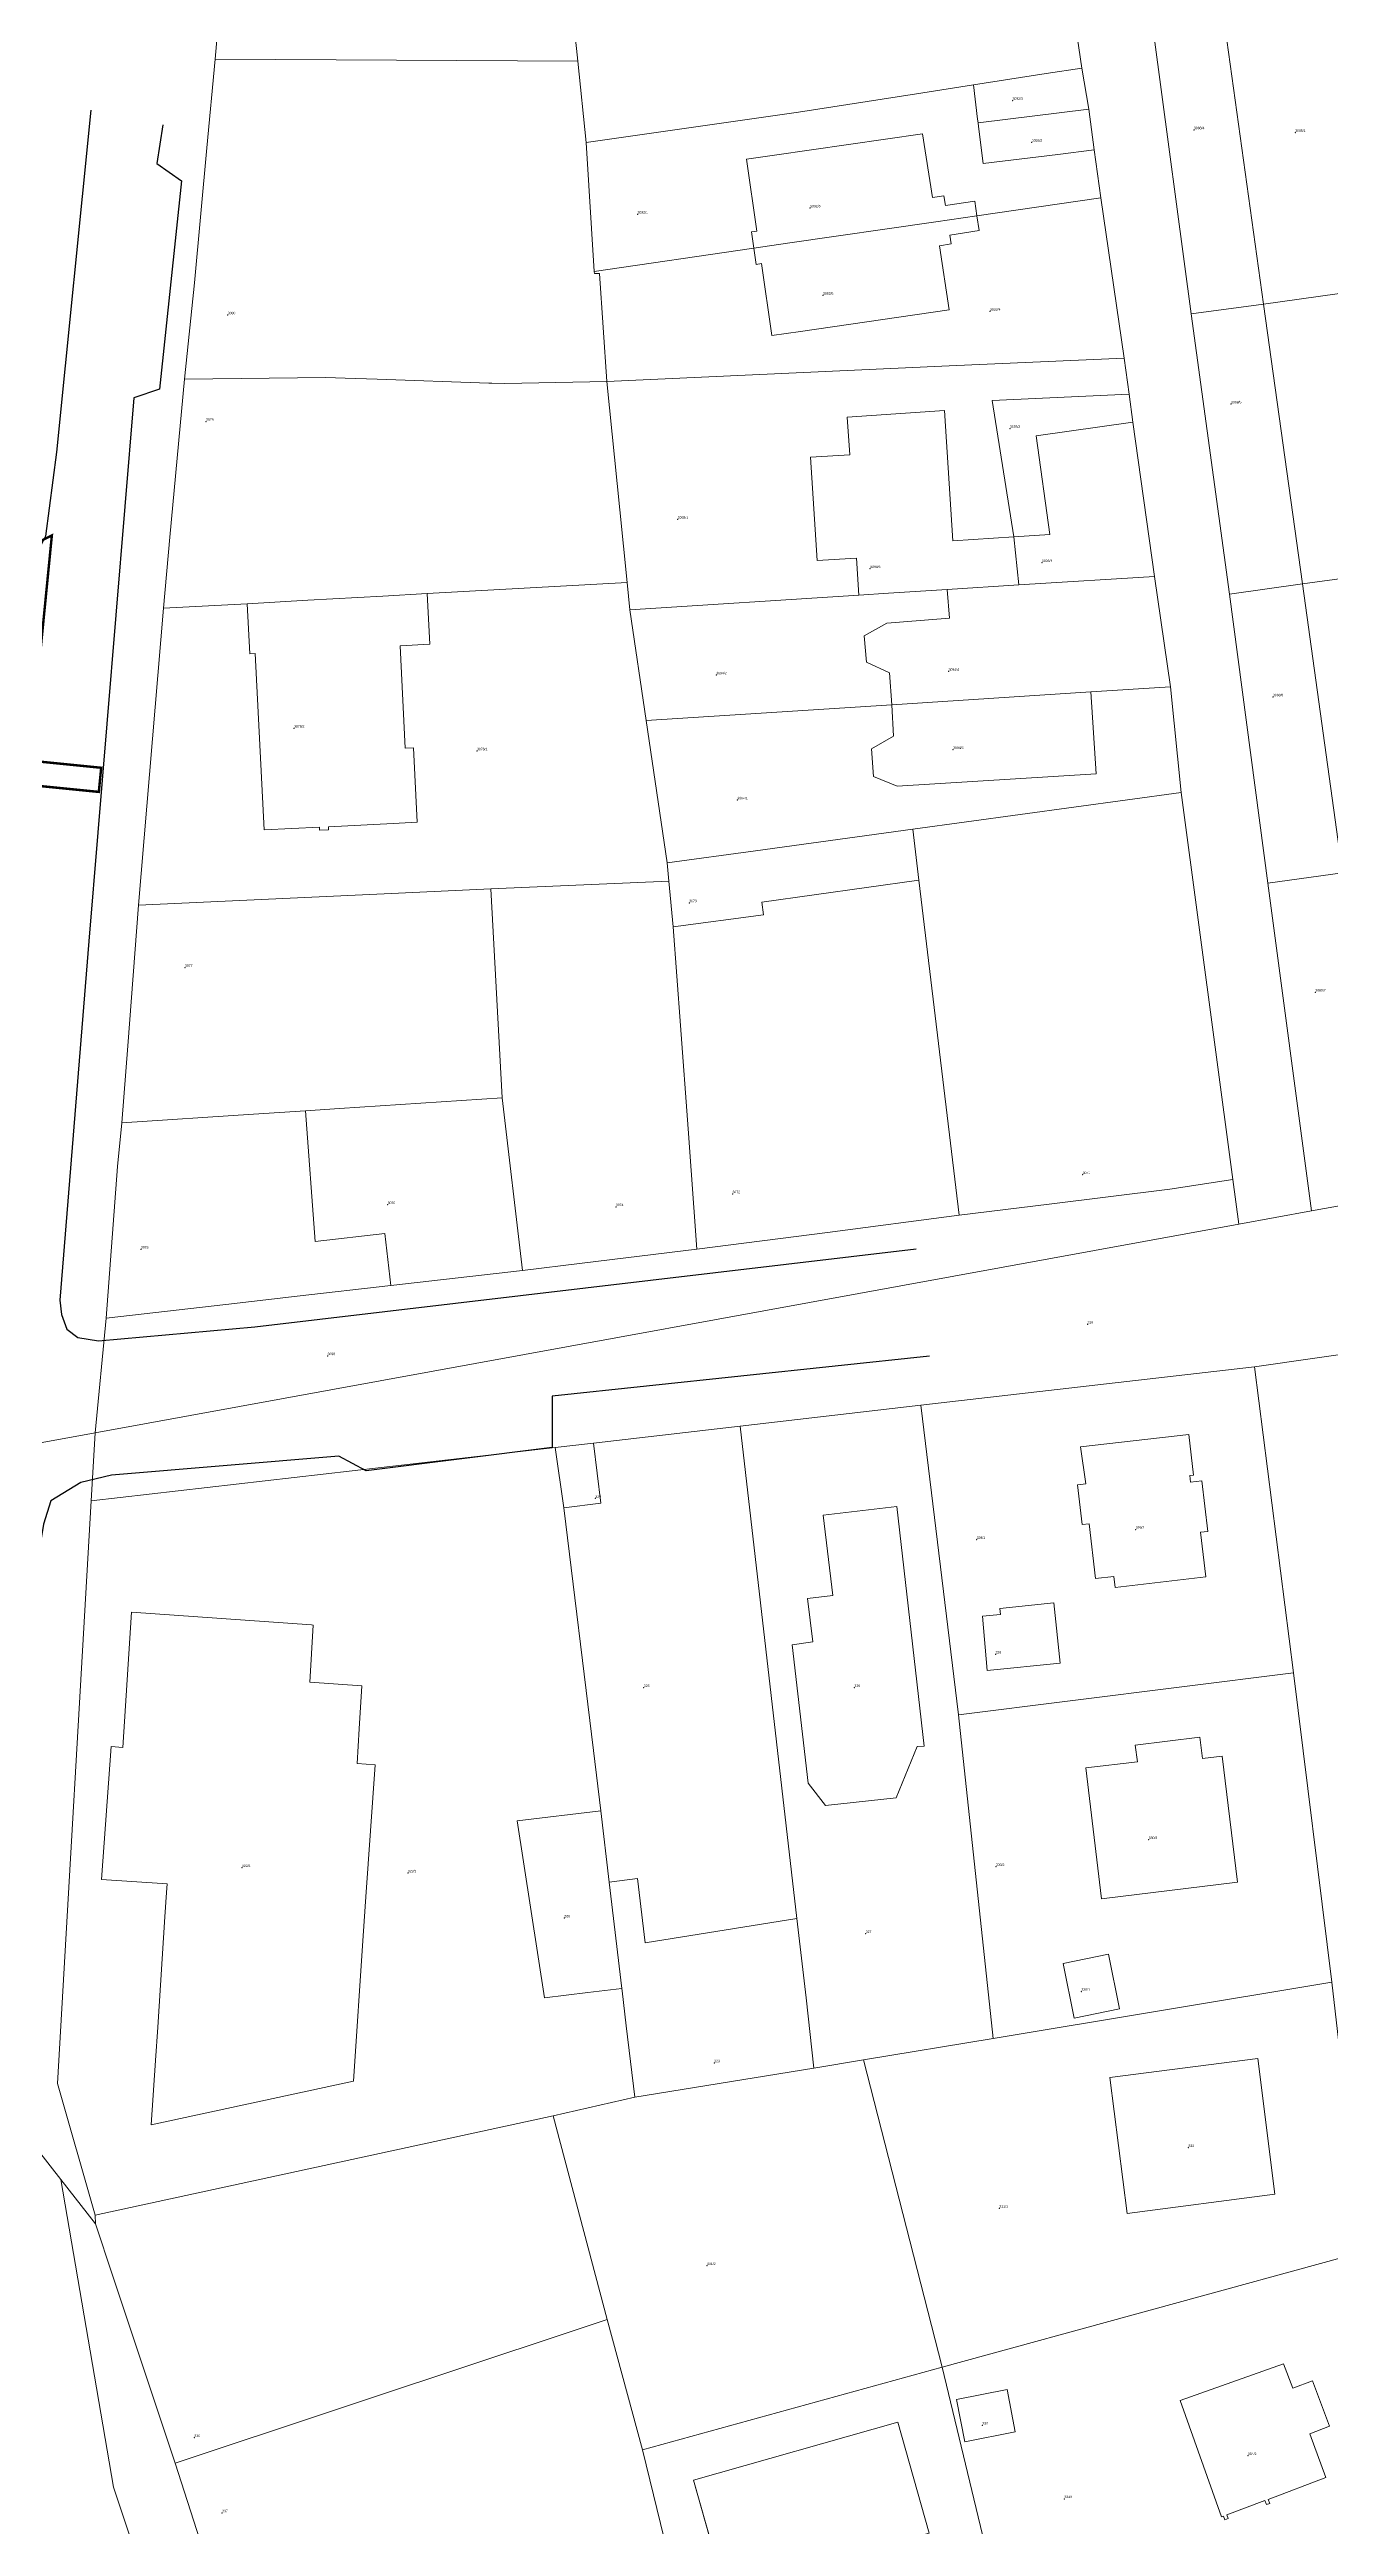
# Model space of a CAD drawing. Header units: metres. Extents: x -741772 to -729469, y -1051765 to -1042288.
# Drawn here: x -741365 to -741259.4, y -1051490.3 to -1051286.1 of the extents above; entities that cross this region are included whole.
import ezdxf
from ezdxf.enums import TextEntityAlignment as Align

# ---------------------------------------------------------------- set-up
doc = ezdxf.new("R2010")
doc.units = ezdxf.units.M
doc.header["$LTSCALE"] = 4
doc.header["$MEASUREMENT"] = 0
doc.linetypes.add('DASHED', pattern=[0.75, 0.5, -0.25])
doc.layers.add('ABMV_sachty', color=6, linetype='Continuous')
doc.layers.add('POLOHOPIS', color=252, linetype='Continuous')
doc.layers.add('Katastr_1', color=7, linetype='Continuous', lineweight=13, true_color=0xafbfcf)
doc.layers.add('Katastr_2', color=7, linetype='Continuous', lineweight=13, true_color=0xafbfcf)
doc.layers.add('ŘEŠENÉ ÚZEMÍ', color=7, linetype='DASHED', true_color=0xd1490a)
doc.styles.get("Standard").update_dxf_attribs({"font": 'arial.ttf'})

# ---------------------------------------------------------------- blocks, each defined once
blk = doc.blocks.new('katastr nemovistosti')
at = {"layer": 'Katastr_1'}
for p, q in [((126.13, 120.73), (124.26, 133.44)), ((124.26, 133.44), (126.13, 120.73)), ((83.5, 131.35), (84.58, 121.31)), ((84.58, 121.31), (83.5, 131.35)), ((54.68, 121.45), (55.28, 128.03)), ((55.28, 128.03), (54.68, 121.45)), ((132.09, 123.27), (135.13, 100.47)), ((135.13, 100.47), (132.09, 123.27)), ((137.94, 124.02), (141.1, 101.28)), ((53.99, 114.16), (54.68, 121.45)), ((54.68, 121.45), (53.99, 114.16)), ((54.68, 121.45), (84.58, 121.31)), ((84.58, 121.31), (54.68, 121.45)), ((84.58, 121.31), (85.27, 114.6)), ((85.27, 114.6), (84.58, 121.31)), ((126.13, 120.73), (123.18, 120.27)), ((123.18, 120.27), (126.13, 120.73)), ((126.69, 117.33), (126.13, 120.73)), ((126.13, 120.73), (126.69, 117.33)), ((112.49, 118.6), (102.76, 117.09)), ((102.76, 117.09), (112.49, 118.6)), ((117.18, 119.34), (112.49, 118.6)), ((112.49, 118.6), (117.18, 119.34)), ((123.18, 120.27), (117.18, 119.34)), ((117.18, 119.34), (123.18, 120.27)), ((117.18, 119.34), (117.53, 116.53)), ((117.53, 116.53), (117.18, 119.34)), ((102.76, 117.09), (85.27, 114.6)), ((85.27, 114.6), (102.76, 117.09)), ((117.53, 116.53), (117.57, 116.22)), ((117.57, 116.22), (117.53, 116.53)), ((117.57, 116.22), (126.69, 117.33)), ((126.69, 117.33), (117.57, 116.22)), ((127.14, 113.99), (126.69, 117.33)), ((126.69, 117.33), (127.14, 113.99)), ((85.27, 114.6), (85.94, 103.97)), ((85.94, 103.97), (85.27, 114.6)), ((100.8, 113.56), (113, 115.32)), ((113, 115.32), (100.8, 113.56)), ((113, 115.32), (113.8, 110.05)), ((113.8, 110.05), (113, 115.32)), ((117.57, 116.22), (117.61, 115.9)), ((117.61, 115.9), (117.57, 116.22)), ((117.61, 115.9), (117.98, 112.87)), ((117.98, 112.87), (117.61, 115.9)), ((52.99, 103.02), (53.99, 114.16)), ((53.99, 114.16), (52.99, 103.02)), ((98.48, 113.23), (100.8, 113.56)), ((100.8, 113.56), (98.48, 113.23)), ((99.34, 107.29), (98.48, 113.23)), ((98.48, 113.23), (99.34, 107.29)), ((117.98, 112.87), (124.13, 113.61)), ((124.13, 113.61), (117.98, 112.87)), ((124.13, 113.61), (127.14, 113.99)), ((127.14, 113.99), (124.13, 113.61)), ((127.68, 110.03), (127.14, 113.99)), ((127.14, 113.99), (127.68, 110.03)), ((113.8, 110.05), (114.76, 110.2)), ((114.76, 110.2), (113.8, 110.05)), ((117.48, 108.55), (114.1, 108.06)), ((114.1, 108.06), (117.48, 108.55)), ((114.76, 110.2), (114.88, 109.39)), ((114.88, 109.39), (114.76, 110.2)), ((114.88, 109.39), (117.29, 109.76)), ((117.29, 109.76), (114.88, 109.39)), ((117.29, 109.76), (117.48, 108.55)), ((117.48, 108.55), (117.29, 109.76)), ((117.48, 108.55), (127.68, 110.03)), ((127.68, 110.03), (117.48, 108.55)), ((117.66, 107.34), (117.48, 108.55)), ((117.48, 108.55), (117.66, 107.34)), ((129.6, 96.83), (127.68, 110.03)), ((127.68, 110.03), (129.6, 96.83)), ((98.89, 107.23), (99.34, 107.29)), ((99.34, 107.29), (98.89, 107.23)), ((99.08, 105.88), (98.89, 107.23)), ((98.89, 107.23), (99.08, 105.88)), ((101.87, 106.29), (99.08, 105.88)), ((99.08, 105.88), (101.87, 106.29)), ((114.1, 108.06), (101.87, 106.29)), ((101.87, 106.29), (114.1, 108.06)), ((114.4, 106.09), (115.36, 106.24)), ((115.36, 106.24), (114.4, 106.09)), ((115.25, 106.97), (117.66, 107.34)), ((117.66, 107.34), (115.25, 106.97)), ((115.36, 106.24), (115.25, 106.97)), ((115.25, 106.97), (115.36, 106.24)), ((85.94, 103.97), (99.08, 105.88)), ((99.08, 105.88), (85.94, 103.97)), ((99.08, 105.88), (99.28, 104.54)), ((99.28, 104.54), (99.08, 105.88)), ((99.28, 104.54), (99.72, 104.61)), ((99.72, 104.61), (99.28, 104.54)), ((99.72, 104.61), (100.58, 98.69)), ((100.58, 98.69), (99.72, 104.61)), ((115.2, 100.8), (114.4, 106.09)), ((114.4, 106.09), (115.2, 100.8)), ((52.15, 95.1), (52.99, 103.02)), ((52.99, 103.02), (52.15, 95.1)), ((85.95, 103.8), (85.94, 103.97)), ((85.94, 103.97), (85.95, 103.8)), ((86.37, 103.81), (85.95, 103.8)), ((85.95, 103.8), (86.37, 103.81)), ((86.98, 94.9), (86.37, 103.81)), ((86.37, 103.81), (86.98, 94.9)), ((102.94, 99.03), (115.2, 100.8)), ((115.2, 100.8), (102.94, 99.03)), ((135.13, 100.47), (141.1, 101.28)), ((141.1, 101.28), (135.13, 100.47)), ((135.13, 100.47), (138.3, 77.36)), ((138.3, 77.36), (135.13, 100.47)), ((141.1, 101.28), (144.3, 78.22)), ((100.58, 98.69), (102.94, 99.03)), ((102.94, 99.03), (100.58, 98.69)), ((86.98, 94.9), (115.18, 96.18)), ((115.18, 96.18), (86.98, 94.9)), ((115.18, 96.18), (129.6, 96.83)), ((129.6, 96.83), (115.18, 96.18)), ((129.6, 96.83), (130.01, 93.85)), ((130.01, 93.85), (129.6, 96.83)), ((50.96, 82.06), (52.15, 95.1)), ((52.15, 95.1), (50.96, 82.06)), ((63.81, 95.23), (52.15, 95.1)), ((52.15, 95.1), (63.81, 95.23)), ((65.4, 95.17), (63.81, 95.23)), ((63.81, 95.23), (65.4, 95.17)), ((68.05, 95.08), (65.4, 95.17)), ((65.4, 95.17), (68.05, 95.08)), ((77.24, 94.77), (68.05, 95.08)), ((68.05, 95.08), (77.24, 94.77)), ((77.49, 94.76), (77.24, 94.77)), ((77.24, 94.77), (77.49, 94.76)), ((78.56, 94.72), (77.49, 94.76)), ((77.49, 94.76), (78.56, 94.72)), ((86.98, 94.9), (78.56, 94.72)), ((78.56, 94.72), (86.98, 94.9)), ((88.05, 84.32), (86.98, 94.9)), ((86.98, 94.9), (88.05, 84.32)), ((114.8, 92.5), (106.79, 91.96)), ((106.79, 91.96), (114.8, 92.5)), ((106.79, 91.96), (106.99, 88.85)), ((106.99, 88.85), (106.79, 91.96)), ((115.5, 81.76), (114.8, 92.5)), ((114.8, 92.5), (115.5, 81.76)), ((130.01, 93.85), (118.73, 93.33)), ((118.73, 93.33), (130.01, 93.85)), ((118.73, 93.33), (120.53, 82.09)), ((120.53, 82.09), (118.73, 93.33)), ((130.33, 91.56), (130.01, 93.85)), ((130.01, 93.85), (130.33, 91.56)), ((122.37, 90.43), (130.33, 91.56)), ((130.33, 91.56), (122.37, 90.43)), ((123.49, 82.28), (122.37, 90.43)), ((122.37, 90.43), (123.49, 82.28)), ((132.11, 78.82), (130.33, 91.56)), ((130.33, 91.56), (132.11, 78.82)), ((106.99, 88.85), (103.76, 88.65)), ((103.76, 88.65), (106.99, 88.85)), ((103.76, 88.65), (104.32, 80.14)), ((104.32, 80.14), (103.76, 88.65)), ((88.65, 78.33), (88.05, 84.32)), ((88.05, 84.32), (88.65, 78.33)), ((50.42, 76.21), (50.96, 82.06)), ((50.96, 82.06), (50.42, 76.21)), ((120.53, 82.09), (115.5, 81.76)), ((115.5, 81.76), (120.53, 82.09)), ((120.53, 82.09), (123.49, 82.28)), ((123.49, 82.28), (120.53, 82.09)), ((120.93, 78.13), (120.53, 82.09)), ((120.53, 82.09), (120.93, 78.13)), ((104.32, 80.14), (107.55, 80.34)), ((107.55, 80.34), (104.32, 80.14)), ((107.55, 80.34), (107.75, 77.3)), ((107.75, 77.3), (107.55, 80.34)), ((88.65, 78.33), (72.16, 77.42)), ((72.16, 77.42), (88.65, 78.33)), ((88.87, 76.08), (88.65, 78.33)), ((88.65, 78.33), (88.87, 76.08)), ((115.02, 77.76), (110.18, 77.46)), ((110.18, 77.46), (115.02, 77.76)), ((120.93, 78.13), (115.02, 77.76)), ((115.02, 77.76), (120.93, 78.13)), ((115.22, 75.4), (115.02, 77.76)), ((115.02, 77.76), (115.22, 75.4)), ((121.36, 78.17), (120.93, 78.13)), ((120.93, 78.13), (121.36, 78.17)), ((132.11, 78.82), (121.36, 78.17)), ((121.36, 78.17), (132.11, 78.82)), ((133.44, 69.73), (132.11, 78.82)), ((132.11, 78.82), (133.44, 69.73)), ((144.3, 78.22), (138.3, 77.36)), ((138.3, 77.36), (144.3, 78.22)), ((144.3, 78.22), (147.6, 54.41)), ((50.42, 76.21), (48.37, 51.75)), ((48.37, 51.75), (50.42, 76.21)), ((57.34, 76.59), (50.42, 76.21)), ((50.42, 76.21), (57.34, 76.59)), ((57.34, 76.59), (62.34, 76.87)), ((62.34, 76.87), (57.34, 76.59)), ((57.55, 72.46), (57.34, 76.59)), ((57.34, 76.59), (57.55, 72.46)), ((62.34, 76.87), (68.52, 77.21)), ((68.52, 77.21), (62.34, 76.87)), ((68.52, 77.21), (72.16, 77.42)), ((72.16, 77.42), (68.52, 77.21)), ((72.16, 77.42), (72.37, 73.24)), ((72.37, 73.24), (72.16, 77.42)), ((107.75, 77.3), (88.87, 76.08)), ((88.87, 76.08), (107.75, 77.3)), ((90.22, 66.97), (88.87, 76.08)), ((88.87, 76.08), (90.22, 66.97)), ((110.18, 77.46), (107.75, 77.3)), ((107.75, 77.3), (110.18, 77.46)), ((138.3, 77.36), (141.46, 53.55)), ((141.46, 53.55), (138.3, 77.36)), ((108.18, 73.94), (110.05, 74.97)), ((110.05, 74.97), (108.18, 73.94)), ((108.37, 71.76), (108.18, 73.94)), ((108.18, 73.94), (108.37, 71.76)), ((110.05, 74.97), (115.22, 75.4)), ((115.22, 75.4), (110.05, 74.97)), ((57.99, 72.49), (57.55, 72.46)), ((57.55, 72.46), (57.99, 72.49)), ((58.74, 57.94), (57.99, 72.49)), ((57.99, 72.49), (58.74, 57.94)), ((72.37, 73.24), (69.93, 73.12)), ((69.93, 73.12), (72.37, 73.24)), ((69.93, 73.12), (70.35, 64.67)), ((70.35, 64.67), (69.93, 73.12)), ((110.28, 70.89), (108.37, 71.76)), ((108.37, 71.76), (110.28, 70.89)), ((110.46, 68.26), (110.28, 70.89)), ((110.28, 70.89), (110.46, 68.26)), ((126.87, 69.32), (133.44, 69.73)), ((133.44, 69.73), (126.87, 69.32)), ((133.44, 69.73), (134.32, 61.02)), ((134.32, 61.02), (133.44, 69.73)), ((90.22, 66.97), (110.46, 68.26)), ((110.46, 68.26), (90.22, 66.97)), ((126.87, 69.32), (110.46, 68.26)), ((110.46, 68.26), (126.87, 69.32)), ((110.46, 68.26), (110.61, 65.66)), ((110.61, 65.66), (110.46, 68.26)), ((127.3, 62.57), (126.87, 69.32)), ((126.87, 69.32), (127.3, 62.57)), ((91.95, 55.23), (90.22, 66.97)), ((90.22, 66.97), (91.95, 55.23)), ((110.61, 65.66), (108.78, 64.63)), ((108.78, 64.63), (110.61, 65.66)), ((70.35, 64.67), (71.05, 64.71)), ((71.05, 64.71), (70.35, 64.67)), ((71.05, 64.71), (71.34, 58.58)), ((71.34, 58.58), (71.05, 64.71)), ((108.78, 64.63), (108.94, 62.34)), ((108.94, 62.34), (108.78, 64.63)), ((108.94, 62.34), (110.9, 61.54)), ((110.9, 61.54), (108.94, 62.34)), ((110.9, 61.54), (127.3, 62.57)), ((127.3, 62.57), (110.9, 61.54)), ((134.32, 61.02), (112.2, 58)), ((112.2, 58), (134.32, 61.02)), ((134.32, 61.02), (138.57, 29.13)), ((138.57, 29.13), (134.32, 61.02)), ((63.29, 58.17), (58.74, 57.94)), ((58.74, 57.94), (63.29, 58.17)), ((63.3, 57.92), (63.29, 58.17)), ((63.29, 58.17), (63.3, 57.92)), ((64.03, 57.96), (63.3, 57.92)), ((63.3, 57.92), (64.03, 57.96)), ((69.36, 58.48), (64.02, 58.21)), ((64.02, 58.21), (69.36, 58.48)), ((64.02, 58.21), (64.03, 57.96)), ((64.03, 57.96), (64.02, 58.21)), ((71.34, 58.58), (69.36, 58.48)), ((69.36, 58.48), (71.34, 58.58)), ((112.2, 58), (99.23, 56.22)), ((99.23, 56.22), (112.2, 58)), ((112.7, 53.81), (112.2, 58)), ((112.2, 58), (112.7, 53.81)), ((99.23, 56.22), (91.95, 55.23)), ((91.95, 55.23), (99.23, 56.22)), ((92.09, 53.71), (91.95, 55.23)), ((91.95, 55.23), (92.09, 53.71)), ((69.8, 52.73), (77.4, 53.08)), ((77.4, 53.08), (69.8, 52.73)), ((77.4, 53.08), (92.09, 53.71)), ((92.09, 53.71), (77.4, 53.08)), ((77.4, 53.08), (78.34, 35.87)), ((78.34, 35.87), (77.4, 53.08)), ((92.09, 53.71), (92.45, 49.95)), ((92.45, 49.95), (92.09, 53.71)), ((99.75, 52), (112.7, 53.81)), ((112.7, 53.81), (99.75, 52)), ((116, 26.19), (112.7, 53.81)), ((112.7, 53.81), (116, 26.19)), ((147.6, 54.41), (141.46, 53.55)), ((141.46, 53.55), (147.6, 54.41)), ((141.46, 53.55), (145.06, 26.55)), ((145.06, 26.55), (141.46, 53.55)), ((47.48, 40.14), (48.37, 51.75)), ((48.37, 51.75), (47.48, 40.14)), ((48.37, 51.75), (69.8, 52.73)), ((69.8, 52.73), (48.37, 51.75)), ((99.89, 50.96), (99.75, 52)), ((99.75, 52), (99.89, 50.96)), ((92.45, 49.95), (99.89, 50.96)), ((99.89, 50.96), (92.45, 49.95)), ((92.45, 49.95), (93.05, 41.82)), ((93.05, 41.82), (92.45, 49.95)), ((93.05, 41.82), (93.67, 33.32)), ((93.67, 33.32), (93.05, 41.82)), ((46.99, 33.8), (47.48, 40.14)), ((47.48, 40.14), (46.99, 33.8)), ((62.14, 34.8), (57.86, 34.52)), ((57.86, 34.52), (62.14, 34.8)), ((64.94, 34.98), (62.14, 34.8)), ((62.14, 34.8), (64.94, 34.98)), ((62.94, 24.02), (62.14, 34.8)), ((62.14, 34.8), (62.94, 24.02)), ((78.34, 35.87), (64.94, 34.98)), ((64.94, 34.98), (78.34, 35.87)), ((78.34, 35.87), (80.03, 21.63)), ((80.03, 21.63), (78.34, 35.87)), ((46.65, 30.22), (46.99, 33.8)), ((46.99, 33.8), (46.65, 30.22)), ((57.86, 34.52), (46.99, 33.8)), ((46.99, 33.8), (57.86, 34.52)), ((93.67, 33.32), (94.4, 23.39)), ((94.4, 23.39), (93.67, 33.32)), ((45.71, 17.72), (46.65, 30.22)), ((46.65, 30.22), (45.71, 17.72)), ((138.57, 29.13), (133.38, 28.33)), ((133.38, 28.33), (138.57, 29.13)), ((139.06, 25.45), (138.57, 29.13)), ((138.57, 29.13), (139.06, 25.45)), ((123.43, 27.1), (116, 26.19)), ((116, 26.19), (123.43, 27.1)), ((133.38, 28.33), (123.43, 27.1)), ((123.43, 27.1), (133.38, 28.33)), ((145.06, 26.55), (139.06, 25.45)), ((139.06, 25.45), (145.06, 26.55)), ((151.01, 27.63), (145.06, 26.55)), ((145.06, 26.55), (151.01, 27.63)), ((44.8, 8.26), (139.06, 25.45)), ((139.06, 25.45), (44.8, 8.26)), ((68.68, 24.68), (62.94, 24.02)), ((62.94, 24.02), (68.68, 24.68)), ((69.17, 20.39), (68.68, 24.68)), ((68.68, 24.68), (69.17, 20.39)), ((105.16, 24.78), (94.4, 23.39)), ((94.4, 23.39), (105.16, 24.78)), ((116, 26.19), (105.16, 24.78)), ((105.16, 24.78), (116, 26.19)), ((94.4, 23.39), (84.95, 22.23)), ((84.95, 22.23), (94.4, 23.39)), ((80.03, 21.63), (69.17, 20.39)), ((69.17, 20.39), (80.03, 21.63)), ((84.95, 22.23), (80.03, 21.63)), ((80.03, 21.63), (84.95, 22.23)), ((55.57, 18.83), (45.71, 17.72)), ((45.71, 17.72), (55.57, 18.83)), ((61.46, 19.51), (55.57, 18.83)), ((55.57, 18.83), (61.46, 19.51)), ((69.17, 20.39), (61.46, 19.51)), ((61.46, 19.51), (69.17, 20.39)), ((45.71, 17.72), (44.8, 8.26)), ((44.8, 8.26), (45.71, 17.72)), ((140.36, 13.71), (152.21, 15.4)), ((152.21, 15.4), (140.36, 13.71)), ((140.36, 13.71), (112.84, 10.54)), ((143.57, -11.52), (140.36, 13.71)), ((112.84, 10.54), (97.96, 8.81)), ((33.56, 6.23), (44.8, 8.26)), ((44.8, 8.26), (33.56, 6.23)), ((44.8, 8.26), (44.47, 2.65)), ((44.47, 2.65), (44.8, 8.26)), ((85.88, 7.42), (97.96, 8.81)), ((97.96, 8.81), (85.88, 7.42)), ((97.96, 8.81), (102.64, -31.75)), ((82.72, 7.05), (44.47, 2.65)), ((82.72, 7.05), (85.88, 7.42)), ((85.88, 7.42), (82.72, 7.05)), ((83.42, 2.09), (82.72, 7.05)), ((85.88, 7.42), (86.49, 2.47)), ((86.49, 2.47), (85.88, 7.42)), ((126.02, 7.1), (134.94, 8.11)), ((126.46, 4.06), (126.02, 7.1)), ((134.94, 8.11), (135.33, 4.78)), ((135.33, 4.78), (135.01, 4.74)), ((135.01, 4.74), (135.07, 4.19)), ((135.07, 4.19), (136.02, 4.3)), ((136.02, 4.3), (136.5, 0.13)), ((44.47, 2.65), (41.7, -45.36)), ((86.49, 2.47), (83.42, 2.09)), ((83.42, 2.09), (86.49, 2.47)), ((85.88, -17.92), (83.42, 2.09)), ((104.79, 1.48), (110.87, 2.19)), ((110.87, 2.19), (113.14, -17.56)), ((125.77, 3.98), (126.46, 4.06)), ((126.15, 0.7), (125.77, 3.98)), ((105.61, -5.15), (104.79, 1.48)), ((126.74, 0.77), (126.15, 0.7)), ((127.26, -3.75), (126.74, 0.77)), ((136.5, 0.13), (135.9, 0.06)), ((135.9, 0.06), (136.33, -3.61)), ((128.75, -3.58), (127.26, -3.75)), ((128.86, -4.48), (128.75, -3.58)), ((136.33, -3.61), (128.86, -4.48)), ((103.51, -5.39), (105.61, -5.15)), ((103.94, -8.97), (103.51, -5.39)), ((119.37, -6.21), (123.82, -5.76)), ((123.82, -5.76), (124.34, -10.72)), ((47.09, -17.67), (47.8, -6.53)), ((47.8, -6.53), (62.63, -7.57)), ((62.78, -7.58), (62.48, -12.29)), ((62.63, -7.57), (62.78, -7.58)), ((117.93, -6.85), (119.42, -6.72)), ((118.32, -11.32), (117.93, -6.85)), ((119.42, -6.72), (119.37, -6.21)), ((102.24, -9.21), (103.94, -8.97)), ((103.57, -20.62), (102.24, -9.21)), ((124.34, -10.72), (118.32, -11.32)), ((146.73, -37), (143.57, -11.52)), ((62.48, -12.29), (66.77, -12.6)), ((66.77, -12.6), (66.55, -16.13)), ((66.55, -16.13), (66.38, -18.98)), ((45.31, -28.56), (46.12, -17.59)), ((46.12, -17.59), (47.09, -17.67)), ((86.47, -22.9), (85.88, -17.92)), ((112.55, -17.6), (110.81, -21.81)), ((113.14, -17.56), (112.55, -17.6)), ((130.53, -17.47), (135.86, -16.83)), ((130.7, -18.85), (130.53, -17.47)), ((135.86, -16.83), (136.07, -18.59)), ((66.38, -18.98), (67.87, -19.1)), ((67.87, -19.1), (67.11, -29.98)), ((126.45, -19.36), (130.7, -18.85)), ((127.74, -30.15), (126.45, -19.36)), ((136.07, -18.59), (137.7, -18.39)), ((137.7, -18.39), (138.96, -28.76)), ((105, -22.44), (103.57, -20.62)), ((110.81, -21.81), (105, -22.44)), ((79.59, -23.71), (86.47, -22.9)), ((81.83, -38.3), (79.59, -23.71)), ((86.47, -22.9), (87.16, -28.76)), ((87.16, -28.76), (86.47, -22.9)), ((50.73, -28.9), (45.31, -28.56)), ((87.16, -28.76), (89.51, -28.48)), ((89.51, -28.48), (87.16, -28.76)), ((89.51, -28.48), (90.13, -33.77)), ((90.13, -33.77), (89.51, -28.48)), ((50.55, -31.64), (50.68, -29.62)), ((50.68, -29.62), (50.73, -28.9)), ((67.11, -29.98), (66.89, -33.2)), ((87.16, -28.76), (88.21, -37.53)), ((88.21, -37.53), (87.16, -28.76)), ((138.96, -28.76), (127.74, -30.15)), ((49.95, -40.73), (50.55, -31.64)), ((90.13, -33.77), (102.64, -31.75)), ((102.64, -31.75), (90.13, -33.77)), ((102.64, -31.75), (103.39, -38.3)), ((41.97, -53.28), (26.65, -33.65)), ((26.65, -33.65), (41.97, -53.28)), ((66.89, -33.2), (66.08, -45.18)), ((124.58, -35.46), (128.32, -34.71)), ((125.49, -39.97), (124.58, -35.46)), ((128.32, -34.71), (129.23, -39.22)), ((85.4, -37.87), (81.83, -38.3)), ((88.21, -37.53), (85.4, -37.87)), ((88.23, -37.73), (88.21, -37.53)), ((88.57, -40.61), (88.23, -37.73)), ((103.39, -38.3), (104.03, -44.09)), ((49.77, -43.47), (49.95, -40.73)), ((89.27, -46.5), (88.57, -40.61)), ((129.23, -39.22), (125.49, -39.97)), ((49.42, -48.76), (49.77, -43.47)), ((104.03, -44.09), (89.27, -46.5)), ((89.27, -46.5), (104.03, -44.09)), ((104.03, -44.09), (108.12, -43.42)), ((108.12, -43.42), (114.6, -68.74)), ((128.43, -44.88), (140.63, -43.31)), ((129.87, -56.07), (128.43, -44.88)), ((140.63, -43.31), (142.02, -54.48)), ((41.7, -45.36), (44.79, -56.22)), ((66.08, -45.18), (49.42, -48.76)), ((82.55, -48.03), (89.27, -46.5)), ((44.79, -56.22), (82.55, -48.03)), ((82.55, -48.03), (87.01, -64.8)), ((87.01, -64.8), (82.55, -48.03)), ((46.32, -78.62), (41.97, -53.28)), ((41.97, -53.28), (44.82, -56.93)), ((44.82, -56.93), (41.97, -53.28)), ((41.97, -53.28), (46.32, -78.62)), ((142.02, -54.48), (129.87, -56.07)), ((44.79, -56.22), (44.82, -56.93)), ((44.82, -56.93), (44.79, -56.22)), ((44.82, -56.93), (46.23, -61.16)), ((46.23, -61.16), (44.82, -56.93)), ((46.23, -61.16), (51.39, -76.65)), ((51.39, -76.65), (46.23, -61.16)), ((87.01, -64.8), (81.23, -66.72)), ((81.23, -66.72), (87.01, -64.8)), ((89.9, -75.54), (87.01, -64.8)), ((87.01, -64.8), (89.9, -75.54)), ((81.23, -66.72), (78, -67.8)), ((78, -67.8), (81.23, -66.72)), ((78, -67.8), (51.39, -76.65)), ((51.39, -76.65), (78, -67.8)), ((114.6, -68.74), (89.9, -75.54)), ((134.22, -71.48), (142.74, -68.47)), ((142.74, -68.47), (143.51, -70.46)), ((115.79, -71.4), (119.97, -70.59)), ((116.47, -74.88), (115.79, -71.4)), ((119.97, -70.59), (120.64, -74.07)), ((143.51, -70.46), (145.14, -69.87)), ((145.14, -69.87), (146.53, -73.59)), ((94.12, -78.06), (110.95, -73.26)), ((110.95, -73.26), (113.54, -82.43)), ((137.64, -81.08), (134.22, -71.48)), ((120.64, -74.07), (116.47, -74.88)), ((146.53, -73.59), (144.92, -74.22)), ((144.92, -74.22), (146.23, -77.84)), ((51.39, -76.65), (55.54, -89.49)), ((55.54, -89.49), (51.39, -76.65)), ((89.9, -75.54), (92.01, -84.08)), ((52.52, -97.38), (46.32, -78.62)), ((46.32, -78.62), (52.52, -97.38)), ((97.67, -90.56), (94.12, -78.06)), ((146.23, -77.84), (141.49, -79.63)), ((137.8, -81.02), (137.64, -81.08)), ((137.9, -81.31), (137.8, -81.02)), ((138.18, -81.2), (137.9, -81.31)), ((141.21, -79.73), (138.08, -80.91)), ((138.08, -80.91), (138.18, -81.2)), ((141.34, -80.06), (141.21, -79.73)), ((141.62, -79.96), (141.34, -80.06)), ((141.49, -79.63), (141.62, -79.96))]:
    blk.add_line(p, q, dxfattribs=at)
for points in [[(176.57, 129.31), (176.76, 127.46), (177.37, 121.5), (177.98, 115.53), (178.59, 109.57), (178.9, 106.58), (141.1, 101.28), (137.94, 124.02), (150.15, 125.69)], [(179.18, 103.54), (179.73, 97.5), (180.77, 86.15), (181.04, 83.21), (144.3, 78.22), (141.1, 101.28), (178.9, 106.58)], [(181.24, 80.86), (181.76, 74.87), (182.29, 68.8), (182.81, 62.8), (183.11, 59.41), (147.6, 54.41), (144.3, 78.22), (181.04, 83.21)], [(140.36, 13.71), (143.57, -11.52), (115.97, -14.99), (112.84, 10.54)], [(112.84, 10.54), (115.97, -14.99), (118.82, -41.66), (108.12, -43.42), (104.03, -44.09), (103.39, -38.3), (102.64, -31.75), (97.96, 8.81)], [(83.42, 2.09), (85.88, -17.92), (86.47, -22.9), (79.59, -23.71), (81.83, -38.3), (85.4, -37.87), (88.21, -37.53), (88.23, -37.73), (88.57, -40.61), (89.27, -46.5), (82.55, -48.03), (44.79, -56.22), (41.7, -45.36), (44.47, 2.65), (82.72, 7.05)], [(125.77, 3.98), (126.15, 0.7), (126.74, 0.77), (127.26, -3.75), (128.75, -3.58), (128.86, -4.48), (136.33, -3.61), (135.9, 0.06), (136.5, 0.13), (136.02, 4.3), (135.07, 4.19), (135.01, 4.74), (135.33, 4.78), (134.94, 8.11), (126.02, 7.1), (126.46, 4.06)], [(103.57, -20.62), (105, -22.44), (110.81, -21.81), (112.55, -17.6), (113.14, -17.56), (110.87, 2.19), (104.79, 1.48), (105.61, -5.15), (103.51, -5.39), (103.94, -8.97), (102.24, -9.21)], [(117.93, -6.85), (118.32, -11.32), (124.34, -10.72), (123.82, -5.76), (119.37, -6.21), (119.42, -6.72)], [(47.8, -6.53), (47.09, -17.67), (46.12, -17.59), (45.31, -28.56), (50.73, -28.9), (50.68, -29.62), (50.55, -31.64), (49.95, -40.73), (49.77, -43.47), (49.42, -48.76), (66.08, -45.18), (66.89, -33.2), (67.11, -29.98), (67.87, -19.1), (66.38, -18.98), (66.55, -16.13), (66.77, -12.6), (62.48, -12.29), (62.78, -7.58), (62.63, -7.57)], [(143.57, -11.52), (146.73, -37), (118.82, -41.66), (115.97, -14.99)], [(126.45, -19.36), (127.74, -30.15), (138.96, -28.76), (137.7, -18.39), (136.07, -18.59), (135.86, -16.83), (130.53, -17.47), (130.7, -18.85)], [(124.58, -35.46), (125.49, -39.97), (129.23, -39.22), (128.32, -34.71)], [(146.73, -37), (148.01, -48.24), (149.51, -59.19), (114.6, -68.74), (108.12, -43.42), (118.82, -41.66)], [(128.43, -44.88), (129.87, -56.07), (142.02, -54.48), (140.63, -43.31)], [(149.51, -59.19), (152.32, -81.46), (120.37, -92.71), (114.6, -68.74)], [(114.6, -68.74), (120.37, -92.71), (96.63, -101.15), (95.03, -95.24), (92.01, -84.08), (89.9, -75.54)], [(142.74, -68.47), (134.22, -71.48), (137.64, -81.08), (137.8, -81.02), (137.9, -81.31), (138.18, -81.2), (138.08, -80.91), (141.21, -79.73), (141.34, -80.06), (141.62, -79.96), (141.49, -79.63), (146.23, -77.84), (144.92, -74.22), (146.53, -73.59), (145.14, -69.87), (143.51, -70.46)], [(120.64, -74.07), (119.97, -70.59), (115.79, -71.4), (116.47, -74.88)], [(94.12, -78.06), (97.67, -90.56), (105.38, -88.4), (104.41, -85), (113.54, -82.43), (110.95, -73.26)]]:
    blk.add_lwpolyline(points, close=True, dxfattribs=at)
for p in [(120.41, 118.05), (122, 114.61), (135.36, 115.63), (143.71, 115.41), (89.5, 108.68), (103.73, 109.19), (55.73, 100.38), (104.79, 101.99), (118.55, 100.68), (138.42, 93.04), (53.94, 91.6), (120.19, 91.02), (92.82, 83.53), (122.83, 79.96), (108.67, 79.47), (95.99, 70.71), (115.14, 71), (141.87, 68.9), (61.19, 66.32), (76.27, 64.45), (115.51, 64.56), (97.73, 60.41), (93.76, 51.93), (52.2, 46.6), (145.37, 44.57), (126.19, 29.53), (68.91, 27.05), (87.72, 26.88), (97.33, 27.95), (48.57, 23.39), (126.59, 17.19), (63.95, 14.6), (86.03, 2.86), (130.57, 0.29), (117.45, -0.54), (119.01, -9.99), (90.02, -12.74), (107.38, -12.74), (131.64, -25.28), (56.89, -27.58), (70.57, -28.02), (119.04, -27.49), (83.48, -31.73), (108.31, -33.01), (126.09, -37.78), (95.82, -43.67), (134.91, -50.66), (119.33, -55.66), (95.23, -60.38), (52.98, -74.56), (117.92, -73.52), (139.81, -76.04), (124.68, -79.59), (55.26, -80.75)]:
    blk.add_point(p, dxfattribs=at)
at = {"layer": 'Katastr_2', "linetype": 'Continuous'}
for s, p in [('3092/3', (120.41, 118.05)), ('3092/2', (122, 114.61)), ('3068/4', (135.36, 115.63)), ('3065/1', (143.71, 115.41)), ('3092/1', (89.5, 108.68)), ('3092/5', (103.73, 109.19)), ('3092/6', (104.79, 101.99)), ('3080', (55.73, 100.38)), ('3092/4', (118.55, 100.68)), ('3079', (53.94, 91.6)), ('3068/5', (138.42, 93.04)), ('3093/2', (120.19, 91.02)), ('3093/1', (92.82, 83.53)), ('3093/3', (108.67, 79.47)), ('3093/4', (122.83, 79.96)), ('3094/2', (95.99, 70.71)), ('3094/4', (115.14, 71)), ('3068/6', (141.87, 68.9)), ('3078/2', (61.19, 66.32)), ('3078/1', (76.27, 64.45)), ('3094/3', (115.51, 64.56)), ('3094/1', (97.73, 60.41)), ('3073', (93.76, 51.93)), ('3077', (52.2, 46.6)), ('3068/7', (145.37, 44.57)), ('3071', (126.19, 29.53)), ('3076', (68.91, 27.05)), ('3074', (87.72, 26.88)), ('3072', (97.33, 27.95)), ('3075', (48.57, 23.39)), ('319', (126.59, 17.19)), ('3098', (63.95, 14.6)), ('324', (86.03, 2.86)), ('329/2', (130.57, 0.29)), ('329/1', (117.45, -0.54)), ('328', (119.01, -9.99)), ('325', (90.02, -12.74)), ('326', (107.38, -12.74)), ('330/3', (131.64, -25.28)), ('322/2', (56.89, -27.58)), ('322/1', (70.57, -28.02)), ('330/2', (119.04, -27.49)), ('320', (83.48, -31.73)), ('327', (108.31, -33.01)), ('330/1', (126.09, -37.78)), ('323', (95.82, -43.67)), ('332', (134.91, -50.66)), ('331/1', (119.33, -55.66)), ('331/2', (95.23, -60.38)), ('333', (117.92, -73.52)), ('336', (52.98, -74.56)), ('334/2', (139.81, -76.04)), ('334/1', (124.68, -79.59)), ('337', (55.26, -80.75))]:
    blk.add_text(s, height=0.2, dxfattribs=at).set_placement(p, align=Align.BOTTOM_LEFT)

msp = doc.modelspace()

# ---------------------------------------------------------------- linework, layer by layer
at = {"layer": 'POLOHOPIS'}
for points in [[(-741361.578, -1051291.14), (-741364.404, -1051319.323), (-741365.317, -1051326.231), (-741366.197, -1051327.99), (-741367.328, -1051328.618), (-741368.991, -1051328.702), (-741389.246, -1051327.54), (-741391.221, -1051327.199), (-741392.344, -1051326.511), (-741392.699, -1051325.875), (-741392.945, -1051324.921), (-741393.389, -1051322.296), (-741394.365, -1051316.532), (-741392.983, -1051316.298), (-741393.241, -1051314.776), (-741394.623, -1051315.01), (-741395.292, -1051311.059), (-741394.496, -1051309.154), (-741394.233, -1051308.524), (-741397.993, -1051287.016)], [(-741355.653, -1051292.339), (-741356.127, -1051295.526), (-741354.111, -1051296.962), (-741355.923, -1051314.122), (-741358.029, -1051314.85), (-741361.757, -1051359.611), (-741364.126, -1051389.188), (-741363.99, -1051390.374), (-741363.559, -1051391.586), (-741362.643, -1051392.286), (-741360.933, -1051392.541), (-741348.075, -1051391.398), (-741293.564, -1051384.969)], [(-741292.45, -1051393.823), (-741323.542, -1051397.109), (-741323.542, -1051401.341), (-741338.89, -1051403.266), (-741341.128, -1051402.043), (-741359.867, -1051403.61), (-741362.404, -1051404.216), (-741364.888, -1051405.723), (-741365.484, -1051407.669), (-741366.025, -1051411.039), (-741367.396, -1051433.082), (-741367.862, -1051447.034), (-741367.601, -1051454.79)]]:
    msp.add_lwpolyline(points, dxfattribs=at)
at = {"layer": 'ŘEŠENÉ ÚZEMÍ', "color": 11, "ltscale": 4, "true_color": 0xf27172, "const_width": 0.2}
msp.add_lwpolyline([(-741366.353, -1051326.956), (-741364.79, -1051326.17), (-741366.619, -1051344.733), (-741360.723, -1051345.323), (-741360.921, -1051347.313), (-741366.754, -1051346.73)], dxfattribs=at)

# ---------------------------------------------------------------- block references
at = {"layer": 'ABMV_sachty', "lineweight": 50}
msp.add_blockref('katastr nemovistosti', (-741406.02, -1051408.39), dxfattribs=at)

doc.saveas('drawing.dxf')
